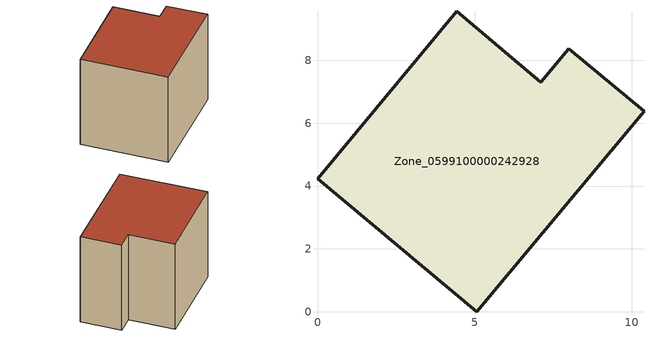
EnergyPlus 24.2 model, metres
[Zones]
Zone_0599100000242928
 floor ground (C_G): 5.07,0 0,4.22 4.43,9.56 7.1,7.31 7.99,8.37 10.39,6.38 z0
 wall outside (C_F): 5.07,0 10.39,6.38 7.99,8.37 7.1,7.31 4.43,9.56 0,4.22 5.07,0 z0:7.27
 roof outside (C_R): 0,4.22 5.07,0 10.39,6.38 7.99,8.37 7.1,7.31 4.43,9.56 z7.27
[BUILDING]
Pand.0599100000242928: North Axis=0; Terrain=City; Loads Convergence Tolerance Value=0.04; Temperature Convergence Tolerance Value=0.4; Solar Distribution=FullExterior; Maximum Number of Warmup Days=25; Minimum Number of Warmup Days=1
[Site:Location]
Rotterdam.The.Hague.AP_ZH_NLD Design_Conditions: Latitude=51.96; Longitude=4.45; Time Zone=1; Elevation=-4.5
[SITE:GROUNDTEMPERATURE:BUILDINGSURFACE]
18, 18, 18, 18, 18, 18, 18, 18, 18, 18, 18, 18
[MATERIAL] Thermal Absorptance=0.9; Solar Absorptance=0.7; Visible Absorptance=0.7
Name | Roughness | Thickness | Conductivity | Density | Specific Heat
G.TC.1946 | MediumSmooth | 0.15 | 1 | 540 | 1210
F.TC.1946 | Rough | 0.3 | 0.857143 | 1920 | 840
R.TC.1946 | MediumRough | 0.2 | 0.909091 | 1500 | 1000
[CONSTRUCTION]
C_G: G.TC.1946
C_F: F.TC.1946
C_R: R.TC.1946
[ZONE]
Zone_0599100000242928: Type=1; Multiplier=1; Ceiling Height=Autocalculate; Volume=Autocalculate; Floor Area=autocalculate; Part of Total Floor Area=Yes
[ZONEINFILTRATION:DESIGNFLOWRATE]
Infil_Zone_0599100000242928: Zone or ZoneList or Space or SpaceList=Zone_0599100000242928; Schedule=AlwaysOn; Design Flow Rate Calculation Method=Flow/Area; Flow Rate per Floor Area=0.003; Constant Term Coefficient=1; Temperature Term Coefficient=0; Velocity Term Coefficient=0; Velocity Squared Term Coefficient=0
[HVACTEMPLATE:ZONE:IDEALLOADSAIRSYSTEM]
Zone_0599100000242928: Maximum Heating Supply Air Temperature=50; Minimum Cooling Supply Air Temperature=13; Maximum Heating Supply Air Humidity Ratio=0.0156; Minimum Cooling Supply Air Humidity Ratio=0.0077; Heating Limit=NoLimit; Cooling Limit=NoLimit; Dehumidification Control Type=ConstantSensibleHeatRatio; Cooling Sensible Heat Ratio=0.7; Dehumidification Setpoint=60; Humidification Control Type=None; Humidification Setpoint=30; Outdoor Air Method=None; Outdoor Air Flow Rate per Person=0.00944; Outdoor Air Flow Rate per Zone Floor Area=0; Outdoor Air Flow Rate per Zone=0; Demand Controlled Ventilation Type=None; Outdoor Air Economizer Type=NoEconomizer; Heat Recovery Type=None; Sensible Heat Recovery Effectiveness=0.7; Latent Heat Recovery Effectiveness=0.65
[ZONECONTROL:THERMOSTAT]
ThermostatControl_Zone_0599100000242928: Zone or ZoneList=Zone_0599100000242928; Control Type Schedule=DualSetpointControlType; Control 1=Thermostat_Zone_0599100000242928; Temperature Difference Between Cutout And Setpoint=0
[THERMOSTATSETPOINT:DUALSETPOINT]
Thermostat_Zone_0599100000242928: Heating Setpoint Temperature Schedule=HeatingSetpoint_Zone_0599100000242928; Cooling Setpoint Temperature Schedule=CoolingSetpoint_Zone_0599100000242928
[SCHEDULE:COMPACT]
HeatingSetpoint_Zone_0599100000242928: Through: 12/31, For: AllDays, Until: 24:00, 21
CoolingSetpoint_Zone_0599100000242928: Through: 12/31, For: AllDays, Until: 24:00, 24
DualSetpointControlType: Through: 12/31, For: AllDays, Until: 24:00, 4
AlwaysOn: Through: 12/31, For: AllDays, Until: 24:00, 1
